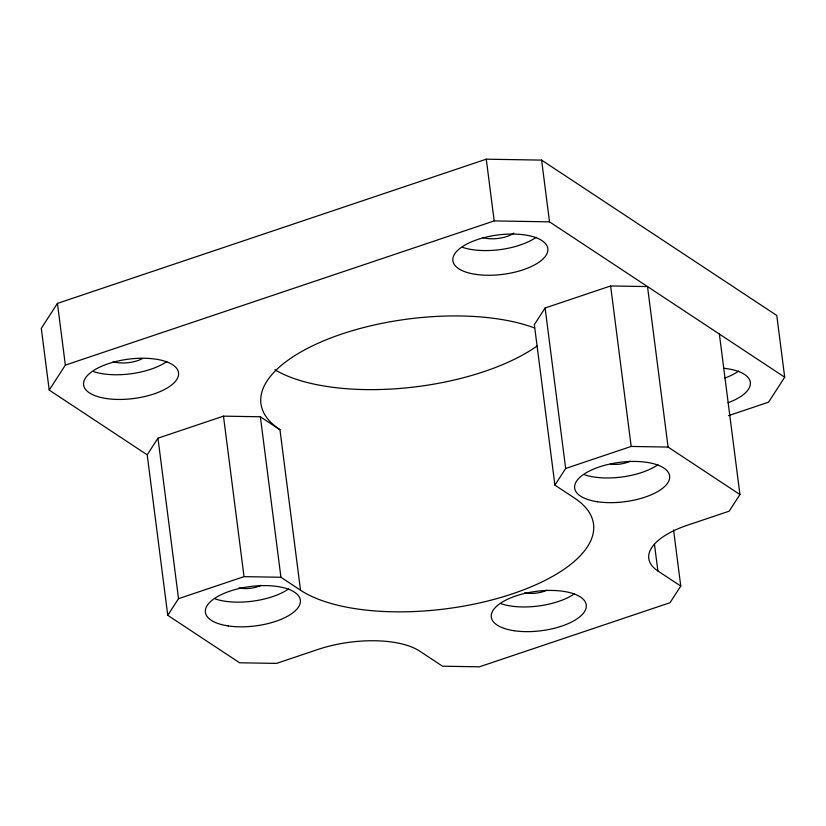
<?xml version="1.0" encoding="UTF-8"?>
<svg xmlns="http://www.w3.org/2000/svg" width="826" height="826" viewBox="0 0 826 826"><rect width="100%" height="100%" fill="white"/><g stroke="black" fill="none" stroke-linecap="round" stroke-linejoin="round"><path stroke-width="1.24" d="M728.449 415.664L768.562 402.179L784.7 377.214L776.791 315.48L541.608 160.11L486.277 159.181L57.438 303.39L41.3 328.356L49.209 390.089L147.204 454.827L167.761 615.308L239.623 662.782L276.514 663.402L318.206 649.381A75.228 31.192 -7.3 0 1 419.649 651.095L442.509 666.2L479.4 666.819L670 602.722L680.758 586.078L673.582 530.034M49.209 390.089L65.347 365.123L494.185 220.914L549.517 221.843L784.7 377.214M147.204 454.827L157.962 438.183L223.474 416.149L260.366 416.769L279.962 429.716L300.519 590.208A157.291 65.233 -7.3 0 0 512.636 593.77A157.291 65.233 -7.3 0 0 574.504 498.068L554.907 485.12L534.35 324.639L545.108 307.995L610.62 285.961L647.512 286.581L668.069 447.062L739.931 494.537L729.172 511.18L687.48 525.202A75.228 31.192 -7.3 0 0 657.888 570.972L680.758 586.078M167.761 615.308L178.519 598.664L244.031 576.641L280.923 577.26L300.519 590.208M554.907 485.12L565.665 468.476L631.178 446.443L668.069 447.062M719.374 334.055L739.931 494.537M654.471 544.231L657.888 570.972M610.62 285.961L631.178 446.443M541.608 160.11L549.517 221.843M545.108 307.995L565.665 468.476M486.277 159.181L494.185 220.914M260.366 416.769L280.923 577.26M223.474 416.149L244.031 576.641M157.962 438.183L178.519 598.664M57.438 303.39L65.347 365.123M537.014 346.063A157.291 65.233 -7.3 0 1 274.913 369.78M513.865 233.118A20.516 8.508 -7.3 0 1 482.446 237.454M141.979 358.845A20.516 8.508 -7.3 0 1 113.172 361.633M260.985 585.293A16.417 6.804 -7.3 0 1 238.962 587.823M630.259 461.115A16.417 6.804 -7.3 0 1 610.528 464.109M546.884 590.105A16.417 6.804 -7.3 0 1 524.851 592.634M279.962 429.716A157.291 65.233 -7.3 0 1 327.364 339.321A157.291 65.233 -7.3 0 1 534.443 327.932M723.896 368.303A47.867 19.855 -7.3 0 1 750.338 382.417A47.867 19.855 -7.3 0 1 728.088 402.727M536.126 237.31A47.867 19.855 -7.3 0 1 462.818 247.428M166.852 361.489A47.867 19.855 -7.3 0 1 93.534 371.607M738.64 371.101A47.867 19.855 -7.3 0 1 724.929 378.029M657.94 464.697A47.867 19.855 -7.3 0 1 584.632 474.805M288.666 588.876A47.867 19.855 -7.3 0 1 215.359 598.984M574.566 593.688A47.867 19.855 -7.3 0 1 501.258 603.796M475.662 274.356A47.867 19.855 -7.3 0 0 547.875 250.071A47.867 19.855 -7.3 0 0 477.469 239.561A47.867 19.855 -7.3 0 0 475.662 274.356M106.378 398.535A47.867 19.855 -7.3 0 0 178.592 374.25A47.867 19.855 -7.3 0 0 108.196 363.739A47.867 19.855 -7.3 0 0 106.378 398.535M597.477 501.743A47.867 19.855 -7.3 0 0 669.69 477.459A47.867 19.855 -7.3 0 0 599.284 466.938A47.867 19.855 -7.3 0 0 597.477 501.743M514.092 630.723A47.867 19.855 -7.3 0 0 586.305 606.439A47.867 19.855 -7.3 0 0 515.909 595.928A47.867 19.855 -7.3 0 0 514.092 630.723M228.203 625.922A47.867 19.855 -7.3 0 0 300.416 601.638A47.867 19.855 -7.3 0 0 230.01 591.117A47.867 19.855 -7.3 0 0 228.203 625.922"/></g></svg>
